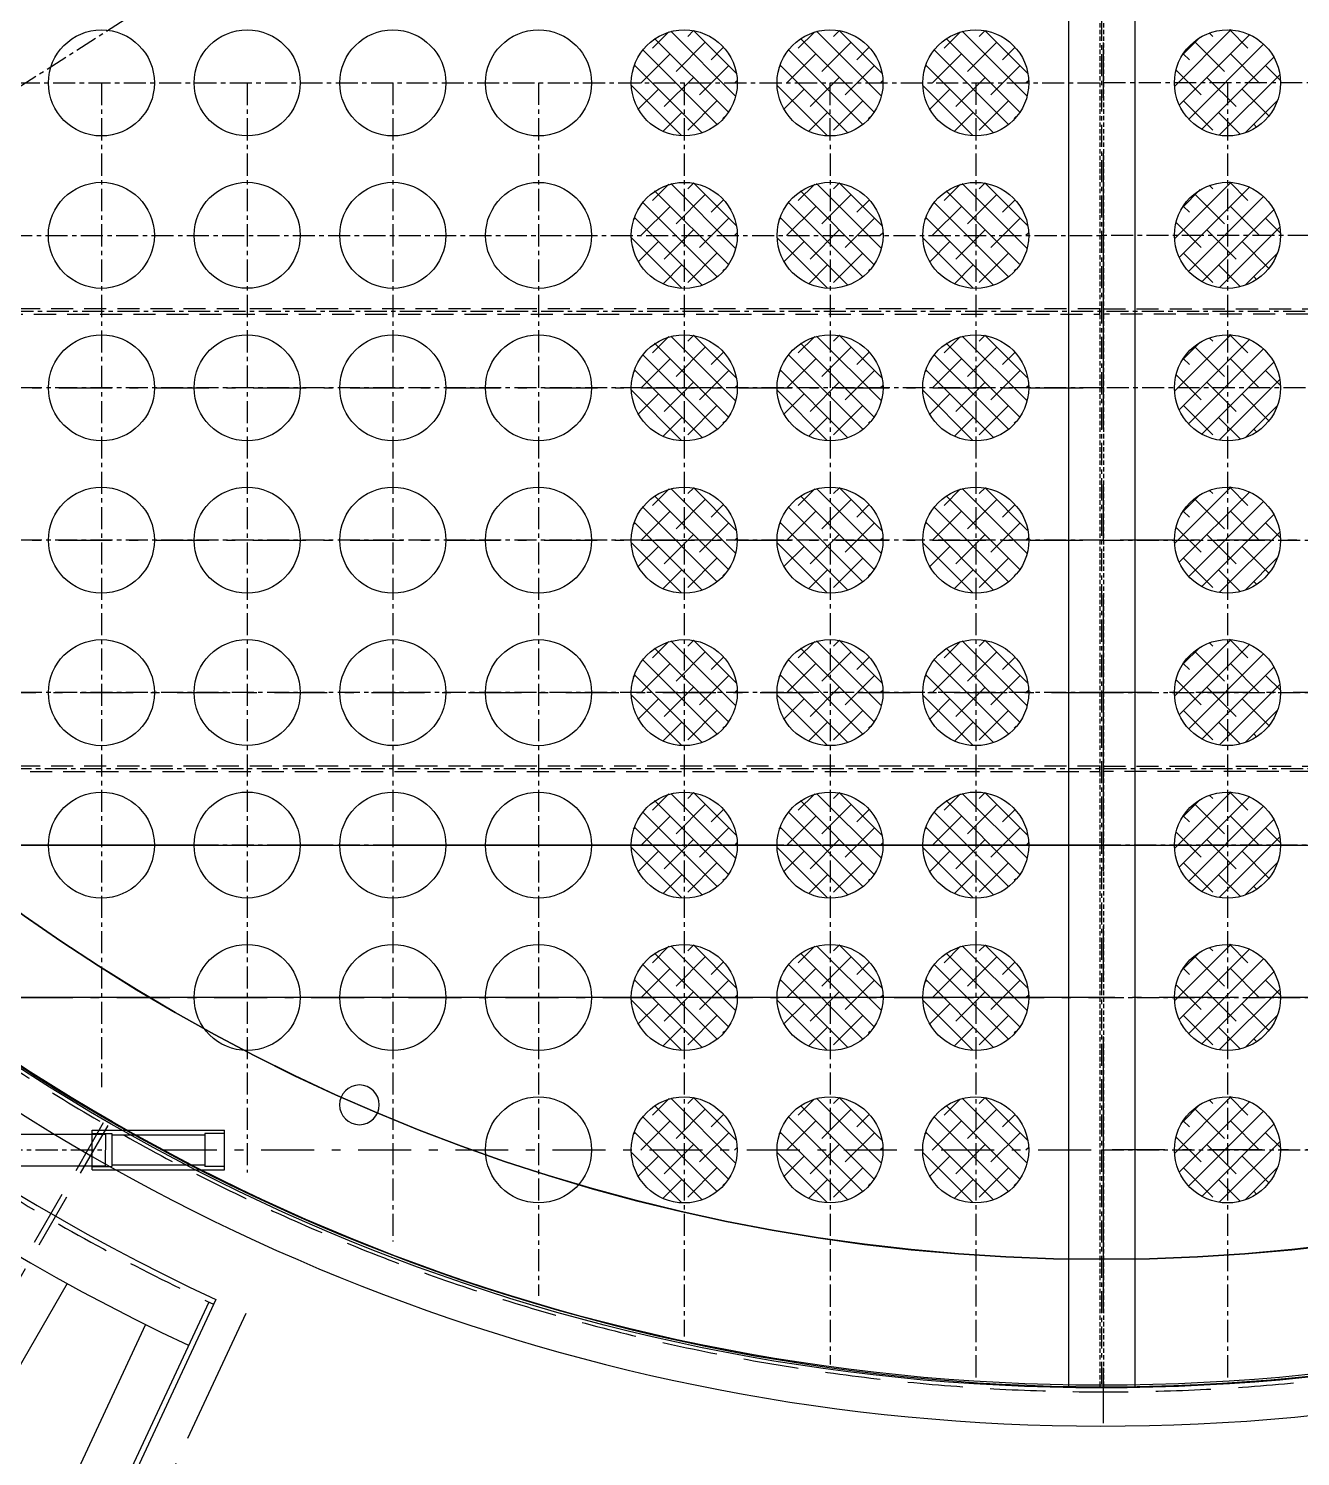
# Model space of a CAD drawing. Extents: x 0 to 39171, y 29931 to 57651.
# Drawn here: x 9781 to 11701, y 41440 to 43595 of the extents above; entities that cross this region are included whole.
import ezdxf

# ---------------------------------------------------------------- set-up
doc = ezdxf.new("R2010")
doc.units = 0
doc.header["$LTSCALE"] = 333.3
doc.header["$MEASUREMENT"] = 0
for name, pattern in [('ASSI1', [5.5, 3, -1, 0.5, -1]), ('CENTER', [2, 1.25, -0.25, 0.25, -0.25]), ('CENTRO', [2, 1.25, -0.25, 0.25, -0.25]), ('CONTINUA', [0]), ('DASHDOT', [1, 0.5, -0.25, 0, -0.25]), ('HIDDEN', [0.375, 0.25, -0.125]), ('NASCOSTA', [0.375, 0.25, -0.125]), ('PHANTOM', [2.5, 1.25, -0.25, 0.25, -0.25, 0.25, -0.25])]:
    doc.linetypes.add(name, pattern=pattern)
doc.layers.get('0').update_dxf_attribs({"linetype": 'CONTINUOUS'})
for name, color, linetype in [('50', 6, 'CONTINUOUS'), ('70', 7, 'DASHDOT'), ('LINEE-035G', 2, 'CONTINUOUS'), ('LINEE025R', 1, 'CONTINUOUS'), ('QUOTA', 7, 'CONTINUOUS')]:
    doc.layers.add(name, color=color, linetype=linetype)

# ---------------------------------------------------------------- blocks, each defined once
blk = doc.blocks.new('A$C0A166A00')
at = {"layer": 'LINEE025R', "color": 8, "ltscale": 0.4}
blk.add_circle((2810, 2810), 2810, dxfattribs=at)
at = {"layer": 'LINEE025R', "color": 2, "ltscale": 0.4}
blk.add_circle((5313.7, 1534.3), 30, dxfattribs=at)
blk = doc.blocks.new('64F1')
at = {"layer": 'LINEE025R', "ltscale": 0.4}
h = blk.add_hatch(dxfattribs=at)
h.set_pattern_fill('ANSI38', scale=200, angle=-14.5, style=0)
h.set_pattern_definition([(102.5, (735681.235, -379286.774), (24.4074002, 5.41099035), []), (12.5, (735681.235, -379286.774), (54.2257907, -13.5854195), [62.5, -37.5])])
h.paths.add_polyline_path([(-24097.5, 43684.8), (-24140.5, 43617.4), (-24207.9, 43660.3, -0.414214)])
h.paths.add_polyline_path([(-24207.9, 43660.3), (-24140.5, 43617.4), (-24183.5, 43549.9, -0.414214)])
h.paths.add_polyline_path([(-24140.5, 43617.4), (-24073, 43574.4, -0.414214), (-24183.5, 43549.9)])
h.paths.add_polyline_path([(-24097.5, 43684.8, -0.414214), (-24073, 43574.4), (-24140.5, 43617.4)])
h = blk.add_hatch(dxfattribs=at)
h.set_pattern_fill('ANSI38', scale=200, angle=-14.5, style=0)
h.set_pattern_definition([(102.5, (735875.196, -379410.34), (24.4074002, 5.41099035), []), (12.5, (735875.196, -379410.34), (54.2257907, -13.5854195), [62.5, -37.5])])
h.paths.add_polyline_path([(-23903.5, 43561.3), (-23946.5, 43493.8), (-24014, 43536.8, -0.414214)])
h.paths.add_polyline_path([(-24014, 43536.8), (-23946.5, 43493.8), (-23989.5, 43426.3, -0.414214)])
h.paths.add_polyline_path([(-23946.5, 43493.8), (-23879, 43450.8, -0.414214), (-23989.5, 43426.3)])
h.paths.add_polyline_path([(-23903.5, 43561.3, -0.414214), (-23879, 43450.8), (-23946.5, 43493.8)])
h = blk.add_hatch(dxfattribs=at)
h.set_pattern_fill('ANSI38', scale=200, angle=-14.5, style=0)
h.set_pattern_definition([(102.5, (736069.195, -379533.932), (24.4074002, 5.41099035), []), (12.5, (736069.195, -379533.932), (54.2257907, -13.5854195), [62.5, -37.5])])
h.paths.add_polyline_path([(-23709.5, 43437.7), (-23752.5, 43370.2), (-23820, 43413.2, -0.414214)])
h.paths.add_polyline_path([(-23820, 43413.2), (-23752.5, 43370.2), (-23795.5, 43302.7, -0.414214)])
h.paths.add_polyline_path([(-23752.5, 43370.2), (-23685, 43327.2, -0.414214), (-23795.5, 43302.7)])
h.paths.add_polyline_path([(-23709.5, 43437.7, -0.414214), (-23685, 43327.2), (-23752.5, 43370.2)])
h = blk.add_hatch(dxfattribs=at)
h.set_pattern_fill('ANSI38', scale=200, angle=-14.5, style=0)
h.set_pattern_definition([(192.5, (680050.711, -466609.204), (5.41099035, -24.4074002), []), (282.5, (680050.711, -466609.204), (35.2293809, -43.40381), [62.5, -37.5])])
h.paths.add_polyline_path([(-24388.1, 43228.6), (-24345.1, 43296.1), (-24412.6, 43339.1, 0.414214)])
h.paths.add_polyline_path([(-24412.6, 43339.1), (-24345.1, 43296.1), (-24302.1, 43363.6, 0.414214)])
h.paths.add_polyline_path([(-24345.1, 43296.1), (-24277.7, 43253.1, 0.414214), (-24302.1, 43363.6)])
h.paths.add_polyline_path([(-24388.1, 43228.6, 0.414214), (-24277.7, 43253.1), (-24345.1, 43296.1)])
h = blk.add_hatch(dxfattribs=at)
h.set_pattern_fill('ANSI38', scale=200, angle=-14.5, style=0)
h.set_pattern_definition([(102.5, (736263.175, -379657.51), (24.4074002, 5.41099035), []), (12.5, (736263.175, -379657.51), (54.2257907, -13.5854195), [62.5, -37.5])])
h.paths.add_polyline_path([(-23515.6, 43314.1), (-23558.5, 43246.6), (-23626, 43289.6, -0.414214)])
h.paths.add_polyline_path([(-23626, 43289.6), (-23558.5, 43246.6), (-23601.5, 43179.2, -0.414214)])
h.paths.add_polyline_path([(-23558.5, 43246.6), (-23491.1, 43203.6, -0.414214), (-23601.5, 43179.2)])
h.paths.add_polyline_path([(-23515.6, 43314.1, -0.414214), (-23491.1, 43203.6), (-23558.5, 43246.6)])
h = blk.add_hatch(dxfattribs=at)
h.set_pattern_fill('ANSI38', scale=200, angle=-14.5, style=0)
h.set_pattern_definition([(192.5, (680244.673, -466732.77), (5.41099035, -24.4074002), []), (282.5, (680244.673, -466732.77), (35.2293809, -43.40381), [62.5, -37.5])])
h.paths.add_polyline_path([(-24194.2, 43105.1), (-24151.2, 43172.5), (-24218.6, 43215.5, 0.414214)])
h.paths.add_polyline_path([(-24218.6, 43215.5), (-24151.2, 43172.5), (-24108.2, 43240, 0.414214)])
h.paths.add_polyline_path([(-24151.2, 43172.5), (-24083.7, 43129.6, 0.414214), (-24108.2, 43240)])
h.paths.add_polyline_path([(-24194.2, 43105.1, 0.414214), (-24083.7, 43129.6), (-24151.2, 43172.5)])
h = blk.add_hatch(dxfattribs=at)
h.set_pattern_fill('ANSI38', scale=200, angle=-14.5, style=0)
h.set_pattern_definition([(102.5, (736457.155, -379781.09), (24.4074002, 5.41099035), []), (12.5, (736457.155, -379781.09), (54.2257907, -13.5854195), [62.5, -37.5])])
h.paths.add_polyline_path([(-23321.6, 43190.5), (-23364.6, 43123), (-23432, 43166, -0.414214)])
h.paths.add_polyline_path([(-23432, 43166), (-23364.6, 43123), (-23407.5, 43055.6, -0.414214)])
h.paths.add_polyline_path([(-23364.6, 43123), (-23297.1, 43080.1, -0.414214), (-23407.5, 43055.6)])
h.paths.add_polyline_path([(-23321.6, 43190.5, -0.414214), (-23297.1, 43080.1), (-23364.6, 43123)])
h = blk.add_hatch(dxfattribs=at)
h.set_pattern_fill('ANSI38', scale=200, angle=-14.5, style=0)
h.set_pattern_definition([(192.5, (679932.505, -466794.75), (5.41099035, -24.4074002), []), (282.5, (679932.505, -466794.75), (35.2293809, -43.40381), [62.5, -37.5])])
h.paths.add_polyline_path([(-24506.3, 43043.1), (-24463.3, 43110.6), (-24530.8, 43153.6, 0.414214)])
h.paths.add_polyline_path([(-24530.8, 43153.6), (-24463.3, 43110.6), (-24420.4, 43178, 0.414214)])
h.paths.add_polyline_path([(-24463.3, 43110.6), (-24395.9, 43067.6, 0.414214), (-24420.4, 43178)])
h.paths.add_polyline_path([(-24506.3, 43043.1, 0.414214), (-24395.9, 43067.6), (-24463.3, 43110.6)])
h = blk.add_hatch(dxfattribs=at)
h.set_pattern_fill('ANSI38', scale=200, angle=-14.5, style=0)
h.set_pattern_definition([(192.5, (680438.671, -466856.362), (5.41099035, -24.4074002), []), (282.5, (680438.671, -466856.362), (35.2293809, -43.40381), [62.5, -37.5])])
h.paths.add_polyline_path([(-24000.2, 42981.5), (-23957.2, 43049), (-24024.6, 43091.9, 0.414214)])
h.paths.add_polyline_path([(-24024.6, 43091.9), (-23957.2, 43049), (-23914.2, 43116.4, 0.414214)])
h.paths.add_polyline_path([(-23957.2, 43049), (-23889.7, 43006, 0.414214), (-23914.2, 43116.4)])
h.paths.add_polyline_path([(-24000.2, 42981.5, 0.414214), (-23889.7, 43006), (-23957.2, 43049)])
h = blk.add_hatch(dxfattribs=at)
h.set_pattern_fill('ANSI38', scale=200, angle=-14.5, style=0)
h.set_pattern_definition([(102.5, (736651.135, -379904.668), (24.4074002, 5.41099035), []), (12.5, (736651.135, -379904.668), (54.2257907, -13.5854195), [62.5, -37.5])])
h.paths.add_polyline_path([(-23127.6, 43066.9), (-23170.6, 42999.5), (-23238, 43042.5, -0.414214)])
h.paths.add_polyline_path([(-23238, 43042.5), (-23170.6, 42999.5), (-23213.6, 42932, -0.414214)])
h.paths.add_polyline_path([(-23170.6, 42999.5), (-23103.1, 42956.5, -0.414214), (-23213.6, 42932)])
h.paths.add_polyline_path([(-23127.6, 43066.9, -0.414214), (-23103.1, 42956.5), (-23170.6, 42999.5)])
h = blk.add_hatch(dxfattribs=at)
h.set_pattern_fill('ANSI38', scale=200, angle=-14.5, style=0)
h.set_pattern_definition([(192.5, (680126.467, -466918.317), (5.41099035, -24.4074002), []), (282.5, (680126.467, -466918.317), (35.2293809, -43.40381), [62.5, -37.5])])
h.paths.add_polyline_path([(-24312.4, 42919.5), (-24269.4, 42987), (-24336.8, 43030, 0.414214)])
h.paths.add_polyline_path([(-24336.8, 43030), (-24269.4, 42987), (-24226.4, 43054.5, 0.414214)])
h.paths.add_polyline_path([(-24269.4, 42987), (-24201.9, 42944, 0.414214), (-24226.4, 43054.5)])
h.paths.add_polyline_path([(-24312.4, 42919.5, 0.414214), (-24201.9, 42944), (-24269.4, 42987)])
h = blk.add_hatch(dxfattribs=at)
h.set_pattern_fill('ANSI38', scale=200, angle=-14.5, style=0)
h.set_pattern_definition([(192.5, (679814.3, -466980.296), (5.41099035, -24.4074002), []), (282.5, (679814.3, -466980.296), (35.2293809, -43.40381), [62.5, -37.5])])
h.paths.add_polyline_path([(-24624.5, 42857.6), (-24581.5, 42925), (-24649, 42968, 0.414214)])
h.paths.add_polyline_path([(-24649, 42968), (-24581.5, 42925), (-24538.6, 42992.5, 0.414214)])
h.paths.add_polyline_path([(-24581.5, 42925), (-24514.1, 42882, 0.414214), (-24538.6, 42992.5)])
h.paths.add_polyline_path([(-24624.5, 42857.6, 0.414214), (-24514.1, 42882), (-24581.5, 42925)])
h = blk.add_hatch(dxfattribs=at)
h.set_pattern_fill('ANSI38', scale=200, angle=-14.5, style=0)
h.set_pattern_definition([(192.5, (680632.651, -466979.94), (5.41099035, -24.4074002), []), (282.5, (680632.651, -466979.94), (35.2293809, -43.40381), [62.5, -37.5])])
h.paths.add_polyline_path([(-23806.2, 42857.9), (-23763.2, 42925.4), (-23830.7, 42968.4, 0.414214)])
h.paths.add_polyline_path([(-23830.7, 42968.4), (-23763.2, 42925.4), (-23720.2, 42992.9, 0.414214)])
h.paths.add_polyline_path([(-23763.2, 42925.4), (-23695.7, 42882.4, 0.414214), (-23720.2, 42992.9)])
h.paths.add_polyline_path([(-23806.2, 42857.9, 0.414214), (-23695.7, 42882.4), (-23763.2, 42925.4)])
h = blk.add_hatch(dxfattribs=at)
h.set_pattern_fill('ANSI38', scale=200, angle=-14.5, style=0)
h.set_pattern_definition([(192.5, (680320.466, -467041.908), (5.41099035, -24.4074002), []), (282.5, (680320.466, -467041.908), (35.2293809, -43.40381), [62.5, -37.5])])
h.paths.add_polyline_path([(-24118.4, 42795.9), (-24075.4, 42863.4), (-24142.8, 42906.4, 0.414214)])
h.paths.add_polyline_path([(-24142.8, 42906.4), (-24075.4, 42863.4), (-24032.4, 42930.9, 0.414214)])
h.paths.add_polyline_path([(-24075.4, 42863.4), (-24007.9, 42820.4, 0.414214), (-24032.4, 42930.9)])
h.paths.add_polyline_path([(-24118.4, 42795.9, 0.414214), (-24007.9, 42820.4), (-24075.4, 42863.4)])
h = blk.add_hatch(dxfattribs=at)
h.set_pattern_fill('ANSI38', scale=200, angle=-14.5, style=0)
h.set_pattern_definition([(102.5, (736845.115, -380028.247), (24.4074002, 5.41099035), []), (12.5, (736845.115, -380028.247), (54.2257907, -13.5854195), [62.5, -37.5])])
h.paths.add_polyline_path([(-22933.6, 42943.4), (-22976.6, 42875.9), (-23044.1, 42918.9, -0.414214)])
h.paths.add_polyline_path([(-23044.1, 42918.9), (-22976.6, 42875.9), (-23019.6, 42808.4, -0.414214)])
h.paths.add_polyline_path([(-22976.6, 42875.9), (-22909.1, 42832.9, -0.414214), (-23019.6, 42808.4)])
h.paths.add_polyline_path([(-22933.6, 42943.4, -0.414214), (-22909.1, 42832.9), (-22976.6, 42875.9)])
h = blk.add_hatch(dxfattribs=at)
h.set_pattern_fill('ANSI38', scale=200, angle=-14.5, style=0)
h.set_pattern_definition([(192.5, (680008.26, -467103.863), (5.41099035, -24.4074002), []), (282.5, (680008.26, -467103.863), (35.2293809, -43.40381), [62.5, -37.5])])
h.paths.add_polyline_path([(-24430.6, 42734), (-24387.6, 42801.5), (-24455.1, 42844.4, 0.414214)])
h.paths.add_polyline_path([(-24455.1, 42844.4), (-24387.6, 42801.5), (-24344.6, 42868.9, 0.414214)])
h.paths.add_polyline_path([(-24387.6, 42801.5), (-24320.1, 42758.5, 0.414214), (-24344.6, 42868.9)])
h.paths.add_polyline_path([(-24430.6, 42734, 0.414214), (-24320.1, 42758.5), (-24387.6, 42801.5)])
h = blk.add_hatch(dxfattribs=at)
h.set_pattern_fill('ANSI38', scale=200, angle=-14.5, style=0)
h.set_pattern_definition([(192.5, (680826.631, -467103.52), (5.41099035, -24.4074002), []), (282.5, (680826.631, -467103.52), (35.2293809, -43.40381), [62.5, -37.5])])
h.paths.add_polyline_path([(-23612.2, 42734.3), (-23569.2, 42801.8), (-23636.7, 42844.8, 0.414214)])
h.paths.add_polyline_path([(-23636.7, 42844.8), (-23569.2, 42801.8), (-23526.2, 42869.3, 0.414214)])
h.paths.add_polyline_path([(-23569.2, 42801.8), (-23501.7, 42758.8, 0.414214), (-23526.2, 42869.3)])
h.paths.add_polyline_path([(-23612.2, 42734.3, 0.414214), (-23501.7, 42758.8), (-23569.2, 42801.8)])
h = blk.add_hatch(dxfattribs=at)
h.set_pattern_fill('ANSI38', scale=200, angle=-14.5, style=0)
h.set_pattern_definition([(102.5, (737039.095, -380151.826), (24.4074002, 5.41099035), []), (12.5, (737039.095, -380151.826), (54.2257907, -13.5854195), [62.5, -37.5])])
h.paths.add_polyline_path([(-22739.6, 42819.8), (-22782.6, 42752.3), (-22850.1, 42795.3, -0.414214)])
h.paths.add_polyline_path([(-22850.1, 42795.3), (-22782.6, 42752.3), (-22825.6, 42684.8, -0.414214)])
h.paths.add_polyline_path([(-22782.6, 42752.3), (-22715.1, 42709.3, -0.414214), (-22825.6, 42684.8)])
h.paths.add_polyline_path([(-22739.6, 42819.8, -0.414214), (-22715.1, 42709.3), (-22782.6, 42752.3)])
h = blk.add_hatch(dxfattribs=at)
h.set_pattern_fill('ANSI38', scale=200, angle=-14.5, style=0)
h.set_pattern_definition([(192.5, (680514.446, -467165.487), (5.41099035, -24.4074002), []), (282.5, (680514.446, -467165.487), (35.2293809, -43.40381), [62.5, -37.5])])
h.paths.add_polyline_path([(-23924.4, 42672.4), (-23881.4, 42739.8), (-23948.9, 42782.8, 0.414214)])
h.paths.add_polyline_path([(-23948.9, 42782.8), (-23881.4, 42739.8), (-23838.4, 42807.3, 0.414214)])
h.paths.add_polyline_path([(-23881.4, 42739.8), (-23813.9, 42696.8, 0.414214), (-23838.4, 42807.3)])
h.paths.add_polyline_path([(-23924.4, 42672.4, 0.414214), (-23813.9, 42696.8), (-23881.4, 42739.8)])
h = blk.add_hatch(dxfattribs=at)
h.set_pattern_fill('ANSI38', scale=200, angle=-14.5, style=0)
h.set_pattern_definition([(192.5, (680202.26, -467227.454), (5.41099035, -24.4074002), []), (282.5, (680202.26, -467227.454), (35.2293809, -43.40381), [62.5, -37.5])])
h.paths.add_polyline_path([(-24236.6, 42610.4), (-24193.6, 42677.9), (-24261.1, 42720.8, 0.414214)])
h.paths.add_polyline_path([(-24261.1, 42720.8), (-24193.6, 42677.9), (-24150.6, 42745.3, 0.414214)])
h.paths.add_polyline_path([(-24193.6, 42677.9), (-24126.1, 42634.9, 0.414214), (-24150.6, 42745.3)])
h.paths.add_polyline_path([(-24236.6, 42610.4, 0.414214), (-24126.1, 42634.9), (-24193.6, 42677.9)])
h = blk.add_hatch(dxfattribs=at)
h.set_pattern_fill('ANSI38', scale=200, angle=-14.5, style=0)
h.set_pattern_definition([(192.5, (681020.612, -467227.099), (5.41099035, -24.4074002), []), (282.5, (681020.612, -467227.099), (35.2293809, -43.40381), [62.5, -37.5])])
h.paths.add_polyline_path([(-23418.2, 42610.7), (-23375.2, 42678.2), (-23442.7, 42721.2, 0.414214)])
h.paths.add_polyline_path([(-23442.7, 42721.2), (-23375.2, 42678.2), (-23332.2, 42745.7, 0.414214)])
h.paths.add_polyline_path([(-23375.2, 42678.2), (-23307.8, 42635.2, 0.414214), (-23332.2, 42745.7)])
h.paths.add_polyline_path([(-23418.2, 42610.7, 0.414214), (-23307.8, 42635.2), (-23375.2, 42678.2)])
h = blk.add_hatch(dxfattribs=at)
h.set_pattern_fill('ANSI38', scale=200, angle=-14.5, style=0)
h.set_pattern_definition([(192.5, (680708.426, -467289.066), (5.41099035, -24.4074002), []), (282.5, (680708.426, -467289.066), (35.2293809, -43.40381), [62.5, -37.5])])
h.paths.add_polyline_path([(-23730.4, 42548.8), (-23687.4, 42616.3), (-23754.9, 42659.2, 0.414214)])
h.paths.add_polyline_path([(-23754.9, 42659.2), (-23687.4, 42616.3), (-23644.4, 42683.7, 0.414214)])
h.paths.add_polyline_path([(-23687.4, 42616.3), (-23619.9, 42573.3, 0.414214), (-23644.4, 42683.7)])
h.paths.add_polyline_path([(-23730.4, 42548.8, 0.414214), (-23619.9, 42573.3), (-23687.4, 42616.3)])
h = blk.add_hatch(dxfattribs=at)
h.set_pattern_fill('ANSI38', scale=200, angle=-14.5, style=0)
h.set_pattern_definition([(192.5, (680396.24, -467351.033), (5.41099035, -24.4074002), []), (282.5, (680396.24, -467351.033), (35.2293809, -43.40381), [62.5, -37.5])])
h.paths.add_polyline_path([(-24042.6, 42486.8), (-23999.6, 42554.3), (-24067.1, 42597.3, 0.414214)])
h.paths.add_polyline_path([(-24067.1, 42597.3), (-23999.6, 42554.3), (-23956.6, 42621.8, 0.414214)])
h.paths.add_polyline_path([(-23999.6, 42554.3), (-23932.1, 42511.3, 0.414214), (-23956.6, 42621.8)])
h.paths.add_polyline_path([(-24042.6, 42486.8, 0.414214), (-23932.1, 42511.3), (-23999.6, 42554.3)])
h = blk.add_hatch(dxfattribs=at)
h.set_pattern_fill('ANSI38', scale=200, angle=-14.5, style=0)
h.set_pattern_definition([(192.5, (681214.592, -467350.678), (5.41099035, -24.4074002), []), (282.5, (681214.592, -467350.678), (35.2293809, -43.40381), [62.5, -37.5])])
h.paths.add_polyline_path([(-23224.2, 42487.2), (-23181.3, 42554.6), (-23248.7, 42597.6, 0.414214)])
h.paths.add_polyline_path([(-23248.7, 42597.6), (-23181.3, 42554.6), (-23138.3, 42622.1, 0.414214)])
h.paths.add_polyline_path([(-23181.3, 42554.6), (-23113.8, 42511.7, 0.414214), (-23138.3, 42622.1)])
h.paths.add_polyline_path([(-23224.2, 42487.2, 0.414214), (-23113.8, 42511.7), (-23181.3, 42554.6)])
h = blk.add_hatch(dxfattribs=at)
h.set_pattern_fill('ANSI38', scale=200, angle=-14.5, style=0)
h.set_pattern_definition([(192.5, (680902.406, -467412.645), (5.41099035, -24.4074002), []), (282.5, (680902.406, -467412.645), (35.2293809, -43.40381), [62.5, -37.5])])
h.paths.add_polyline_path([(-23536.4, 42425.2), (-23493.4, 42492.7), (-23560.9, 42535.7, 0.414214)])
h.paths.add_polyline_path([(-23560.9, 42535.7), (-23493.4, 42492.7), (-23450.5, 42560.1, 0.414214)])
h.paths.add_polyline_path([(-23493.4, 42492.7), (-23426, 42449.7, 0.414214), (-23450.5, 42560.1)])
h.paths.add_polyline_path([(-23536.4, 42425.2, 0.414214), (-23426, 42449.7), (-23493.4, 42492.7)])
h = blk.add_hatch(dxfattribs=at)
h.set_pattern_fill('ANSI38', scale=200, angle=-14.5, style=0)
h.set_pattern_definition([(192.5, (680590.22, -467474.612), (5.41099035, -24.4074002), []), (282.5, (680590.22, -467474.612), (35.2293809, -43.40381), [62.5, -37.5])])
h.paths.add_polyline_path([(-23848.6, 42363.2), (-23805.6, 42430.7), (-23873.1, 42473.7, 0.414214)])
h.paths.add_polyline_path([(-23873.1, 42473.7), (-23805.6, 42430.7), (-23762.6, 42498.2, 0.414214)])
h.paths.add_polyline_path([(-23805.6, 42430.7), (-23738.2, 42387.7, 0.414214), (-23762.6, 42498.2)])
h.paths.add_polyline_path([(-23848.6, 42363.2, 0.414214), (-23738.2, 42387.7), (-23805.6, 42430.7)])
h = blk.add_hatch(dxfattribs=at)
h.set_pattern_fill('ANSI38', scale=200, angle=-14.5, style=0)
h.set_pattern_definition([(192.5, (681408.572, -467474.257), (5.41099035, -24.4074002), []), (282.5, (681408.572, -467474.257), (35.2293809, -43.40381), [62.5, -37.5])])
h.paths.add_polyline_path([(-23030.3, 42363.6), (-22987.3, 42431.1), (-23054.7, 42474, 0.414214)])
h.paths.add_polyline_path([(-23054.7, 42474), (-22987.3, 42431.1), (-22944.3, 42498.5, 0.414214)])
h.paths.add_polyline_path([(-22987.3, 42431.1), (-22919.8, 42388.1, 0.414214), (-22944.3, 42498.5)])
h.paths.add_polyline_path([(-23030.3, 42363.6, 0.414214), (-22919.8, 42388.1), (-22987.3, 42431.1)])
h = blk.add_hatch(dxfattribs=at)
h.set_pattern_fill('ANSI38', scale=200, angle=-14.5, style=0)
h.set_pattern_definition([(192.5, (681096.386, -467536.224), (5.41099035, -24.4074002), []), (282.5, (681096.386, -467536.224), (35.2293809, -43.40381), [62.5, -37.5])])
h.paths.add_polyline_path([(-23342.4, 42301.6), (-23299.5, 42369.1), (-23366.9, 42412.1, 0.414214)])
h.paths.add_polyline_path([(-23366.9, 42412.1), (-23299.5, 42369.1), (-23256.5, 42436.6, 0.414214)])
h.paths.add_polyline_path([(-23299.5, 42369.1), (-23232, 42326.1, 0.414214), (-23256.5, 42436.6)])
h.paths.add_polyline_path([(-23342.4, 42301.6, 0.414214), (-23232, 42326.1), (-23299.5, 42369.1)])
h = blk.add_hatch(dxfattribs=at)
h.set_pattern_fill('ANSI38', scale=200, angle=-14.5, style=0)
h.set_pattern_definition([(192.5, (680784.2, -467598.19), (5.41099035, -24.4074002), []), (282.5, (680784.2, -467598.19), (35.2293809, -43.40381), [62.5, -37.5])])
h.paths.add_polyline_path([(-23654.6, 42239.7), (-23611.6, 42307.1), (-23679.1, 42350.1, 0.414214)])
h.paths.add_polyline_path([(-23679.1, 42350.1), (-23611.6, 42307.1), (-23568.7, 42374.6, 0.414214)])
h.paths.add_polyline_path([(-23611.6, 42307.1), (-23544.2, 42264.1, 0.414214), (-23568.7, 42374.6)])
h.paths.add_polyline_path([(-23654.6, 42239.7, 0.414214), (-23544.2, 42264.1), (-23611.6, 42307.1)])
h = blk.add_hatch(dxfattribs=at)
h.set_pattern_fill('ANSI38', scale=200, angle=-14.5, style=0)
h.set_pattern_definition([(192.5, (681290.366, -467659.803), (5.41099035, -24.4074002), []), (282.5, (681290.366, -467659.803), (35.2293809, -43.40381), [62.5, -37.5])])
h.paths.add_polyline_path([(-23148.5, 42178), (-23105.5, 42245.5), (-23172.9, 42288.5, 0.414214)])
h.paths.add_polyline_path([(-23172.9, 42288.5), (-23105.5, 42245.5), (-23062.5, 42313, 0.414214)])
h.paths.add_polyline_path([(-23105.5, 42245.5), (-23038, 42202.5, 0.414214), (-23062.5, 42313)])
h.paths.add_polyline_path([(-23148.5, 42178, 0.414214), (-23038, 42202.5), (-23105.5, 42245.5)])
h = blk.add_hatch(dxfattribs=at)
h.set_pattern_fill('ANSI38', scale=200, angle=-14.5, style=0)
h.set_pattern_definition([(192.5, (680978.18, -467721.77), (5.41099035, -24.4074002), []), (282.5, (680978.18, -467721.77), (35.2293809, -43.40381), [62.5, -37.5])])
h.paths.add_polyline_path([(-23460.6, 42116.1), (-23417.7, 42183.5), (-23485.1, 42226.5, 0.414214)])
h.paths.add_polyline_path([(-23485.1, 42226.5), (-23417.7, 42183.5), (-23374.7, 42251, 0.414214)])
h.paths.add_polyline_path([(-23417.7, 42183.5), (-23350.2, 42140.6, 0.414214), (-23374.7, 42251)])
h.paths.add_polyline_path([(-23460.6, 42116.1, 0.414214), (-23350.2, 42140.6), (-23417.7, 42183.5)])
h = blk.add_hatch(dxfattribs=at)
h.set_pattern_fill('ANSI38', scale=200, angle=-14.5, style=0)
h.set_pattern_definition([(192.5, (681172.16, -467845.35), (5.41099035, -24.4074002), []), (282.5, (681172.16, -467845.35), (35.2293809, -43.40381), [62.5, -37.5])])
h.paths.add_polyline_path([(-23266.7, 41992.5), (-23223.7, 42060), (-23291.2, 42103, 0.414214)])
h.paths.add_polyline_path([(-23291.2, 42103), (-23223.7, 42060), (-23180.7, 42127.4, 0.414214)])
h.paths.add_polyline_path([(-23223.7, 42060), (-23156.2, 42017, 0.414214), (-23180.7, 42127.4)])
h.paths.add_polyline_path([(-23266.7, 41992.5, 0.414214), (-23156.2, 42017), (-23223.7, 42060)])
at = {"color": 7, "linetype": 'CENTRO'}
for q in [(-21939.1, 44931.3), (-24605.6, 40745.8)]:
    blk.add_line((-23272.4, 42838.5), q, dxfattribs=at)
at = {"layer": 'LINEE-035G', "color": 7}
for radius in [3004, 3000, 3000, 3000, 3000]:
    blk.add_circle((-25115.2, 44012.5), radius, dxfattribs=at)
at = {"layer": 'LINEE025R', "color": 7, "ltscale": 0.4}
blk.add_line((-23633.1, 41462.8), (-23590.9, 41435.9), dxfattribs=at)
at = {"layer": 'LINEE025R', "color": 7, "linetype": 'NASCOSTA', "ltscale": 0.4}
for points in [[(-23946.5, 43271.3), (-23953.2, 43275.6), (-22524.6, 45518.1), (-22517.9, 45513.8)], [(-23364.5, 42900.5), (-23371.3, 42904.8), (-22208.1, 44730.6), (-22201.4, 44726.3)], [(-23949.5, 43266.6), (-23956.2, 43270.9), (-25384.8, 41028.4), (-25378.1, 41024.1)], [(-23367.5, 42895.8), (-23374.3, 42900.1), (-24537.4, 41074.3), (-24530.7, 41070)]]:
    blk.add_lwpolyline(points, close=True, dxfattribs=at)
at = {"layer": 'LINEE025R', "color": 7, "ltscale": 0.4}
for centre in [(-24140.2, 43616.7), (-23946.3, 43493.1), (-23752.3, 43369.5), (-24344.4, 43296.2), (-23558.3, 43245.9), (-24150.4, 43172.6), (-23364.3, 43122.4), (-24462.6, 43110.6), (-23956.5, 43049), (-23170.3, 42998.8), (-24268.6, 42987.1), (-24580.8, 42925.1), (-23762.5, 42925.5), (-24074.6, 42863.5), (-22976.4, 42875.2), (-24386.8, 42801.5), (-23568.5, 42801.9), (-22782.4, 42751.6), (-24699, 42739.5), (-23880.7, 42739.9), (-24192.8, 42677.9), (-23374.5, 42678.3), (-24505, 42616), (-23686.7, 42616.3), (-24817.2, 42554), (-23998.9, 42554.3), (-23180.5, 42554.7), (-23492.7, 42492.7), (-24311.1, 42492.4), (-24623.3, 42430.4), (-23804.9, 42430.8), (-22986.6, 42431.1), (-24935.5, 42368.5), (-24117.1, 42368.8), (-23298.7, 42369.2), (-24429.3, 42306.8), (-23610.9, 42307.2), (-24741.5, 42244.9), (-23923.1, 42245.2), (-23104.8, 42245.6), (-25053.6, 42182.9), (-24235.3, 42183.3), (-23416.9, 42183.6), (-24547.5, 42121.3), (-23729.1, 42121.6), (-24859.7, 42059.3), (-24041.3, 42059.7), (-23223, 42060), (-24353.5, 41997.7), (-23535.1, 41998.1), (-24665.7, 41935.8), (-23847.3, 41936.1), (-24159.6, 41874.2), (-23341.2, 41874.5), (-24471.7, 41812.2), (-23653.4, 41812.5), (-23965.6, 41750.6), (-24277.7, 41688.6), (-23771.6, 41627), (-24083.7, 41565)]:
    blk.add_circle(centre, 80, dxfattribs=at)
at = {"layer": 'QUOTA', "color": 8, "linetype": 'CENTRO', "ltscale": 0.08}
for p, q in [((-25115.2, 40471.7), (-25115.2, 47472.2)), ((-22646.9, 45960.8), (-24242.3, 43456.4)), ((-22504.1, 45756.9), (-24048.3, 43332.9)), ((-27742.1, 45686), (-22581.7, 42398.5)), ((-22496.9, 45554.2), (-25440.5, 40933.5)), ((-22456.9, 45402.9), (-23854.4, 43209.3)), ((-23660.4, 43085.7), (-22237.1, 45319.6)), ((-23466.4, 42962.1), (-22088.1, 45125.4)), ((-22174.4, 44776.1), (-24559, 41033.1)), ((-23078.4, 42715), (-21790.1, 44737.1)), ((-22167.9, 44572.3), (-23272.4, 42838.5)), ((-22884.4, 42591.4), (-21641.1, 44542.9)), ((-24140.2, 43616.7), (-22488.6, 42564.5)), ((-25837.8, 40952.1), (-24242.3, 43456.4)), ((-25592.6, 40908.8), (-24048.3, 43332.9)), ((-24344.4, 43296.2), (-22692.8, 42244)), ((-23854.3, 43209.3), (-25322.5, 40904.7)), ((-24462.6, 43110.6), (-22831.5, 42071.5)), ((-23660.4, 43085.7), (-25083.5, 40851.7)), ((-23466.4, 42962.1), (-24844.6, 40798.7)), ((-24580.8, 42925.1), (-22985.5, 41908.8)), ((-23272.4, 42838.5), (-24605.6, 40745.8)), ((-24699, 42739.6), (-23155.7, 41756.3)), ((-23078.4, 42715), (-24366.6, 40692.8)), ((-24817.2, 42554), (-23342.9, 41614.8)), ((-24935.4, 42368.5), (-23548.8, 41485.1)), ((-25053.6, 42182.9), (-23775.7, 41368.8)), ((-24121.6, 40649.4), (-23692.6, 41322.9))]:
    blk.add_line(p, q, dxfattribs=at)
at = {"layer": 'QUOTA', "color": 7, "linetype": 'ASSI1', "ltscale": 0.08}
for p, q in [((-22341.6, 45155.8), (-23660.4, 43085.7)), ((-22243.8, 44881.3), (-23466.4, 42962.1)), ((-22122.1, 44216.1), (-23078.4, 42715)), ((-22123.9, 43785.3), (-22884.5, 42591.4)), ((-25251.9, 41015.7), (-23854.4, 43209.3)), ((-24979.2, 41015.6), (-23660.4, 43085.7)), ((-24689, 41043), (-23466.4, 42962.1)), ((-24034.7, 41213.9), (-23078.4, 42715)), ((-23645.1, 41397.5), (-22884.5, 42591.4)), ((-23645.1, 41397.5), (-22884.5, 42591.4))]:
    blk.add_line(p, q, dxfattribs=at)
at = {"layer": 'QUOTA', "color": 7, "linetype": 'CONTINUA', "ltscale": 0.08}
for p, q in [((-25851.6, 44541), (-22555.2, 42440.9)), ((-25905.4, 44456.6), (-22608.9, 42356.5)), ((-23728.7, 41322.1), (-23621.2, 41490.8)), ((-23617, 41488.1), (-23633.1, 41462.8)), ((-23570.6, 41458.5), (-23621.2, 41490.8)), ((-23706.3, 41343.4), (-23631.1, 41461.5)), ((-23678, 41289.9), (-23570.6, 41458.5)), ((-23574.8, 41461.2), (-23590.9, 41435.9)), ((-23668.2, 41319.1), (-23592.9, 41437.2)), ((-23724.4, 41319.4), (-23708.3, 41344.7)), ((-23708.3, 41344.7), (-23666.1, 41317.9)), ((-24129.2, 40682.3), (-23712.8, 41335.8)), ((-23712.8, 41335.8), (-23672.4, 41310)), ((-24088.7, 40656.5), (-23672.4, 41310)), ((-23678, 41289.9), (-23728.7, 41322.1)), ((-23682.3, 41292.6), (-23666.1, 41317.9))]:
    blk.add_line(p, q, dxfattribs=at)
at = {"layer": 'QUOTA', "color": 7, "linetype": 'NASCOSTA', "ltscale": 0.08}
for p, q in [((-25880, 44496.4), (-22583.2, 42396.1)), ((-25877, 44501.2), (-22580.2, 42400.9))]:
    blk.add_line(p, q, dxfattribs=at)
at = {"layer": 'QUOTA', "color": 7, "linetype": 'Continuous', "ltscale": 0.08}
for p, q in [((-24376.9, 41104.8), (-23272.4, 42838.5)), ((-23078.4, 42715), (-24366.6, 40692.8))]:
    blk.add_line(p, q, dxfattribs=at)
at = {"layer": 'LINEE025R', "color": 7, "ltscale": 0.4, "rotation": 17.99999999999593}
blk.add_blockref('A$C0A166A00', (-26919.4, 40471.7), dxfattribs=at)
at = {"layer": 'LINEE025R', "color": 7, "ltscale": 0.4, "xscale": -1, "rotation": 97.00000000004418}
blk.add_blockref('A$C0A166A00', (-22668.6, 47144), dxfattribs=at)

msp = doc.modelspace()

# ---------------------------------------------------------------- linework, layer by layer
at = {"layer": '50', "color": 8, "linetype": 'HIDDEN'}
for p, q in [((9893.84, 41943.76), (8914.84, 40248.08)), ((9900.77, 41939.76), (8921.76, 40244.08))]:
    msp.add_line(p, q, dxfattribs=at)
at = {"layer": '50', "color": 8}
for p, q in [((9839.3, 41701.3), (9019.17, 40280.8)), ((10052.97, 41673.37), (9299.02, 40056.52)), ((9957.7, 41639.43), (9264.47, 40152.79))]:
    msp.add_line(p, q, dxfattribs=at)
at = {"layer": '50', "color": 4}
msp.add_line((10063.6, 41677.24), (9302.89, 40045.88), dxfattribs=at)
at = {"layer": '50', "color": 8, "linetype": 'PHANTOM', "ltscale": 0.5}
msp.add_line((10108.92, 41656.1), (9327.18, 39979.66), dxfattribs=at)
msp.add_arc((11403.3, 44550.23), 5020, 88.51608, 245.57068, dxfattribs=at)
at = {"layer": '50', "color": 4}
for radius, start, end in [(4970, 87.92445, 245), (3170, 295, 164.88376), (3170, 195.20363, 245)]:
    msp.add_arc((11403.3, 44550.23), radius, start, end, dxfattribs=at)
at = {"layer": '50', "color": 8, "linetype": 'HIDDEN'}
for radius, start, end in [(4962, 87.9211, 245), (3178, 295, 164.92272), (3012, 174.04157, 163.95157), (3178, 195.16444, 245)]:
    msp.add_arc((11403.3, 44550.23), radius, start, end, dxfattribs=at)
at = {"layer": '50', "color": 8}
for radius, start, end in [(4890, 105.33797, 244.90626), (3064, 186.96092, 164.34765), (3250, 194.82069, 244.85896)]:
    msp.add_arc((11403.3, 44550.23), radius, start, end, dxfattribs=at)
at = {"layer": '50', "color": 7}
msp.add_arc((11403.3, 44550.23), 3004, 165.09527, 163.90768, dxfattribs=at)
at = {"layer": '70', "linetype": 'CENTER'}
msp.add_line((11403.3, 50073.02), (11403.3, 39372.62), dxfattribs=at)

# ---------------------------------------------------------------- block references
at = {"layer": '50', "rotation": 302.4999999999171}
msp.add_blockref('64F1', (-12224.43, -282), dxfattribs=at)

doc.saveas('drawing.dxf')
